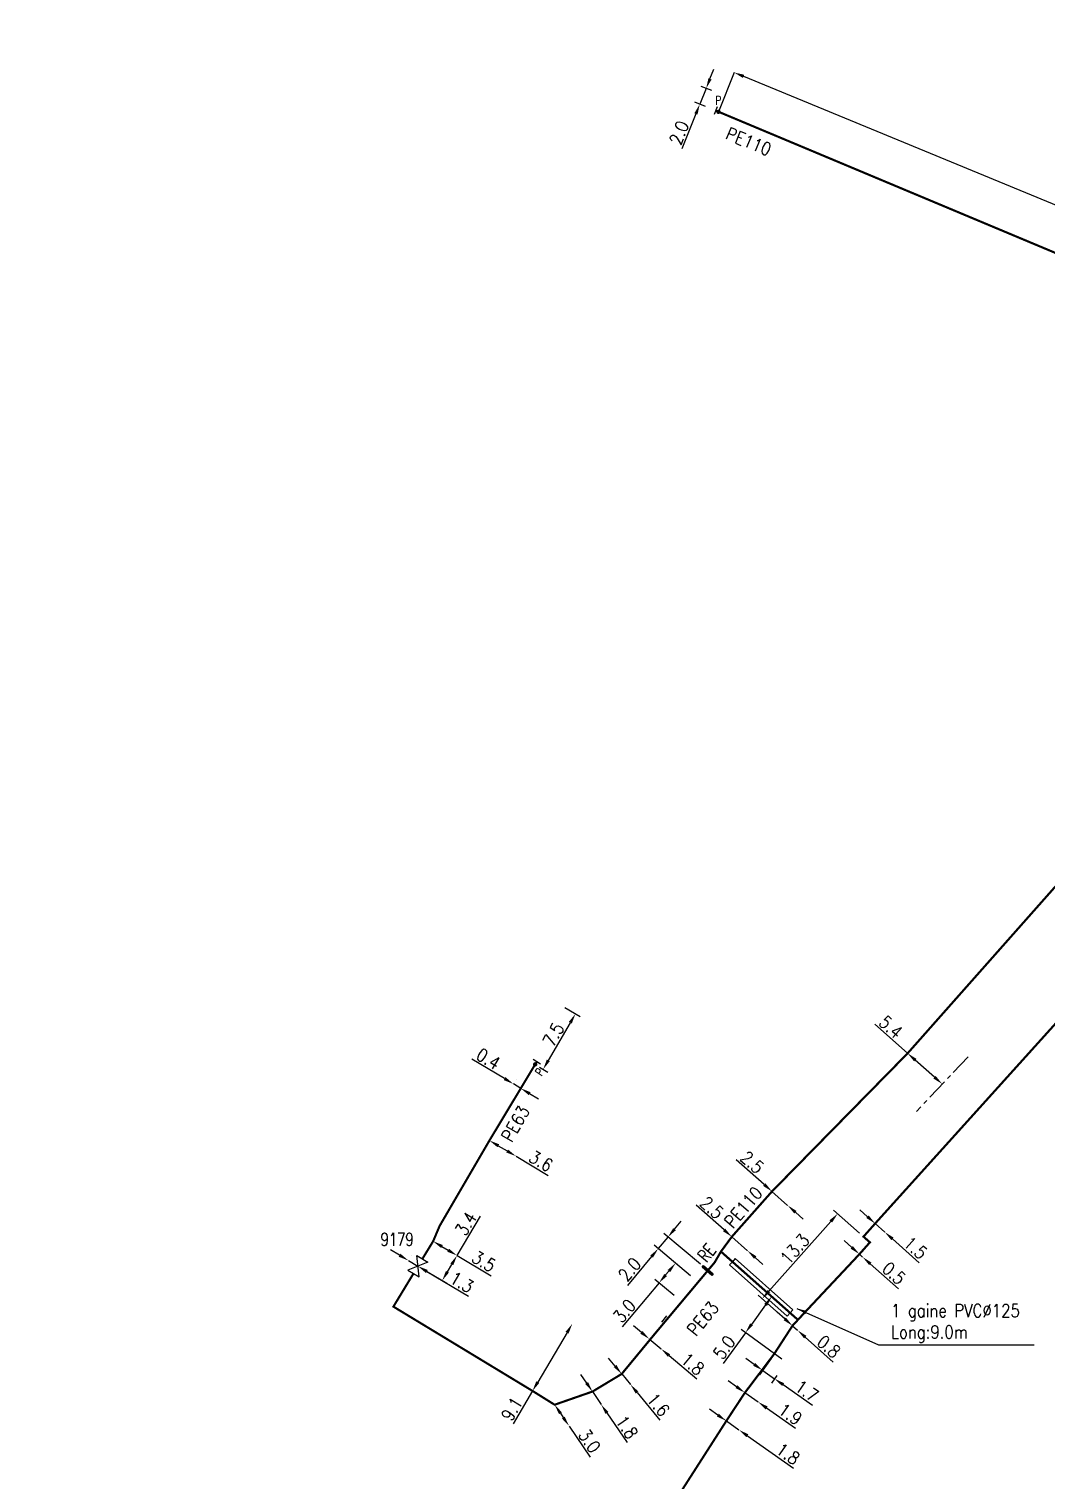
# Model space of a CAD drawing. Header units: millimetres. Extents: x 110000 to 110971, y 128118 to 129006.
# Drawn here: x 110428.5 to 110547.2, y 128655.4 to 128824.7 of the extents above; entities that cross this region are included whole.
import ezdxf
from ezdxf.enums import TextEntityAlignment as Align

# ---------------------------------------------------------------- set-up
doc = ezdxf.new("R2010")
doc.units = ezdxf.units.MM
doc.linetypes.add('CENTER', pattern=[2, 1.25, -0.25, 0.25, -0.25])
doc.linetypes.add('L_100_PE', pattern=[14, 10, -1.5, 1, -1.5])
doc.layers.get('0').update_dxf_attribs({"linetype": 'CONTINUOUS'})
for name, color, linetype in [('L_140', 3, 'CONTINUOUS'), ('L_300', 7, 'CONTINUOUS'), ('L_340', 7, 'CONTINUOUS'), ('L_400', 7, 'CONTINUOUS'), ('L_420', 7, 'CONTINUOUS')]:
    doc.layers.add(name, color=color, linetype=linetype)
doc.styles.add('G_ROMANS', font='ROMANS.SHX', dxfattribs={"width": 0.75})
doc.styles.get("Standard").update_dxf_attribs({"font": 'romans.shx', "width": 0.85})
doc.dimstyles.get("Standard").update_dxf_attribs({"dimtxt": 1.5, "dimasz": 1.2, "dimexe": 0.625, "dimexo": 0.625, "dimgap": 0.25, "dimtad": 1, "dimdec": 1, "dimzin": 0, "dimdsep": 46, "dimtxsty": 'Standard', "dimcen": -0.5, "dimadec": 0, "dimazin": 0, "dimtfac": 1, "dimtdec": 1, "dimtmove": 0, "dimatfit": 3, "dimfxl": 1, "dimtolj": 1, "dimtzin": 0, "dimarcsym": 0})

# ---------------------------------------------------------------- blocks, each defined once
blk = doc.blocks.new('*D194')
at = {"layer": 'L_300', "color": 0, "linetype": 'Continuous', "lineweight": -2, "transparency": 16777216}
for p, q in [((110514.21, 128689.98), (110510.95, 128692.88)), ((110516.94, 128687.56), (110515.11, 128689.18)), ((110517.84, 128686.76), (110518.74, 128685.96))]:
    blk.add_line(p, q, dxfattribs=at)
at = {"layer": 'L_300', "color": 0, "linetype": 'Continuous', "transparency": 16777216}
for points in [[(110514.35, 128690.13), (110514.08, 128689.83), (110515.11, 128689.18)], [(110517.97, 128686.91), (110517.71, 128686.61), (110516.94, 128687.56)]]:
    blk.add_solid(points, dxfattribs=at)
at = {"layer": 'L_300', "color": 0, "linetype": 'Continuous', "transparency": 16777216, "insert": (110512.8, 128692.58), "char_height": 1.5, "attachment_point": 5, "rotation": 318.4061}
blk.add_mtext('\\A1;2.5', dxfattribs=at)
blk = doc.blocks.new('*D249')
at = {"layer": 'L_300', "color": 0, "linetype": 'Continuous', "lineweight": -2, "transparency": 16777216}
for p, q in [((110509.53, 128684.69), (110506.26, 128687.59)), ((110512.26, 128682.27), (110510.43, 128683.9)), ((110513.16, 128681.47), (110514.06, 128680.68))]:
    blk.add_line(p, q, dxfattribs=at)
at = {"layer": 'L_300', "color": 0, "linetype": 'Continuous', "transparency": 16777216}
for points in [[(110509.66, 128684.84), (110509.4, 128684.54), (110510.43, 128683.9)], [(110513.29, 128681.62), (110513.03, 128681.32), (110512.26, 128682.27)]]:
    blk.add_solid(points, dxfattribs=at)
at = {"layer": 'L_300', "color": 0, "linetype": 'Continuous', "transparency": 16777216, "insert": (110508.11, 128687.29), "char_height": 1.5, "attachment_point": 5, "rotation": 318.4592}
blk.add_mtext('\\A1;2.5', dxfattribs=at)
blk = doc.blocks.new('*D250')
at = {"layer": 'L_300', "color": 0, "linetype": 'Continuous', "lineweight": -2, "transparency": 16777216}
for p, q in [((110530.93, 128705.29), (110527.1, 128708.68)), ((110534.07, 128702.5), (110531.82, 128704.49))]:
    blk.add_line(p, q, dxfattribs=at)
at = {"layer": 'L_300', "color": 0, "linetype": 'Continuous', "transparency": 16777216}
for points in [[(110531.96, 128704.64), (110531.69, 128704.34), (110530.93, 128705.29)], [(110534.2, 128702.65), (110533.94, 128702.35), (110534.97, 128701.71)]]:
    blk.add_solid(points, dxfattribs=at)
at = {"layer": 'L_300', "color": 0, "linetype": 'Continuous', "transparency": 16777216, "insert": (110528.97, 128708.36), "char_height": 1.5, "attachment_point": 5, "rotation": 318.4262}
blk.add_mtext('\\A1;5.4', dxfattribs=at)
blk = doc.blocks.new('*D253')
at = {"layer": 'L_300', "color": 0, "linetype": 'Continuous', "lineweight": -2, "transparency": 16777216}
blk.add_line((110511.79, 128819.22), (110603.88, 128781.23), dxfattribs=at)
at = {"layer": 'L_300', "color": 0, "linetype": 'Continuous', "transparency": 16777216}
for points in [[(110511.87, 128819.4), (110511.72, 128819.03), (110510.69, 128819.67)], [(110603.96, 128781.42), (110603.81, 128781.05), (110604.99, 128780.78)]]:
    blk.add_solid(points, dxfattribs=at)
at = {"layer": 'L_300', "color": 0, "linetype": 'Continuous', "transparency": 16777216, "insert": (110558.11, 128801.19), "char_height": 1.5, "attachment_point": 5, "rotation": 337.5864}
blk.add_mtext('\\A1;102.0', dxfattribs=at)
blk = doc.blocks.new('*D254')
at = {"layer": 'L_340', "color": 0, "linetype": 'Continuous', "lineweight": -2, "transparency": 16777216}
for p, q in [((110507.88, 128818.93), (110508.33, 128820.04)), ((110507.44, 128817.81), (110506.69, 128815.96)), ((110508.1, 128817.55), (110506.86, 128818.05)), ((110507.36, 128815.69), (110506.11, 128816.19)), ((110506.25, 128814.84), (110504.62, 128810.78))]:
    blk.add_line(p, q, dxfattribs=at)
at = {"layer": 'L_340', "color": 0, "linetype": 'Continuous', "transparency": 16777216}
for points in [[(110507.7, 128819), (110508.07, 128818.85), (110507.44, 128817.81)], [(110506.06, 128814.92), (110506.43, 128814.77), (110506.69, 128815.96)]]:
    blk.add_solid(points, dxfattribs=at)
at = {"layer": 'L_340', "color": 0, "linetype": 'Continuous', "transparency": 16777216, "insert": (110504.28, 128812.63), "char_height": 1.5, "attachment_point": 5, "rotation": 68.1664}
blk.add_mtext('\\A1;2.0', dxfattribs=at)
blk = doc.blocks.new('*D279')
at = {"layer": 'L_420', "color": 0, "linetype": 'Continuous', "lineweight": -2, "transparency": 16777216}
for p, q in [((110503.75, 128684.78), (110504.52, 128685.7)), ((110502.98, 128683.86), (110501.85, 128682.51)), ((110506.76, 128680.69), (110502.5, 128684.26)), ((110505.63, 128679.34), (110501.37, 128682.91)), ((110501.08, 128681.59), (110498.27, 128678.23))]:
    blk.add_line(p, q, dxfattribs=at)
at = {"layer": 'L_420', "color": 0, "linetype": 'Continuous', "transparency": 16777216}
for points in [[(110503.59, 128684.9), (110503.9, 128684.65), (110502.98, 128683.86)], [(110500.92, 128681.71), (110501.23, 128681.46), (110501.85, 128682.51)]]:
    blk.add_solid(points, dxfattribs=at)
at = {"layer": 'L_420', "color": 0, "linetype": 'Continuous', "transparency": 16777216, "insert": (110498.52, 128680.09), "char_height": 1.5, "attachment_point": 5, "rotation": 50.0823}
blk.add_mtext('\\A1;2.0', dxfattribs=at)
blk = doc.blocks.new('*D280')
at = {"layer": 'L_420', "color": 0, "linetype": 'Continuous', "lineweight": -2, "transparency": 16777216}
for p, q in [((110505.63, 128679.34), (110503.39, 128681.22)), ((110503.71, 128677.04), (110501.46, 128678.92)), ((110503.1, 128679.9), (110502.71, 128679.44)), ((110501.94, 128678.52), (110497.65, 128673.39))]:
    blk.add_line(p, q, dxfattribs=at)
at = {"layer": 'L_420', "color": 0, "linetype": 'Continuous', "transparency": 16777216}
for points in [[(110502.94, 128680.02), (110503.25, 128679.77), (110503.87, 128680.82)], [(110502.56, 128679.56), (110502.87, 128679.31), (110501.94, 128678.52)]]:
    blk.add_solid(points, dxfattribs=at)
at = {"layer": 'L_420', "color": 0, "linetype": 'Continuous', "transparency": 16777216, "insert": (110497.9, 128675.24), "char_height": 1.5, "attachment_point": 5, "rotation": 50.0823}
blk.add_mtext('\\A1;3.0', dxfattribs=at)
blk = doc.blocks.new('*D281')
at = {"layer": 'L_300', "color": 0, "linetype": 'Continuous', "lineweight": -2, "transparency": 16777216}
for p, q in [((110499.89, 128672.75), (110498.97, 128673.52)), ((110500.81, 128671.98), (110502.19, 128670.82)), ((110503.11, 128670.05), (110506.36, 128667.33))]:
    blk.add_line(p, q, dxfattribs=at)
at = {"layer": 'L_300', "color": 0, "linetype": 'Continuous', "transparency": 16777216}
for points in [[(110500.02, 128672.9), (110499.76, 128672.59), (110500.81, 128671.98)], [(110503.24, 128670.2), (110502.98, 128669.9), (110502.19, 128670.82)]]:
    blk.add_solid(points, dxfattribs=at)
at = {"layer": 'L_300', "color": 0, "linetype": 'Continuous', "transparency": 16777216, "insert": (110505.86, 128669.06), "char_height": 1.5, "attachment_point": 5, "rotation": 320.0827}
blk.add_mtext('\\A1;1.8', dxfattribs=at)
blk = doc.blocks.new('*D282')
at = {"layer": 'L_300', "color": 0, "linetype": 'Continuous', "lineweight": -2, "transparency": 16777216}
for p, q in [((110496.82, 128668.82), (110496.05, 128669.74)), ((110497.59, 128667.9), (110498.61, 128666.67)), ((110499.38, 128665.74), (110502.05, 128662.52))]:
    blk.add_line(p, q, dxfattribs=at)
at = {"layer": 'L_300', "color": 0, "linetype": 'Continuous', "transparency": 16777216}
for points in [[(110496.97, 128668.95), (110496.67, 128668.69), (110497.59, 128667.9)], [(110499.53, 128665.87), (110499.22, 128665.61), (110498.61, 128666.67)]]:
    blk.add_solid(points, dxfattribs=at)
at = {"layer": 'L_300', "color": 0, "linetype": 'Continuous', "transparency": 16777216, "insert": (110501.87, 128664.31), "char_height": 1.5, "attachment_point": 5, "rotation": 309.6885}
blk.add_mtext('\\A1;1.6', dxfattribs=at)
blk = doc.blocks.new('*D283')
at = {"layer": 'L_300', "color": 0, "linetype": 'Continuous', "lineweight": -2, "transparency": 16777216}
for p, q in [((110490.44, 128663.32), (110490.78, 128662.82)), ((110491.45, 128661.83), (110493.9, 128658.21))]:
    blk.add_line(p, q, dxfattribs=at)
at = {"layer": 'L_300', "color": 0, "linetype": 'Continuous', "transparency": 16777216}
for points in [[(110490.61, 128663.43), (110490.28, 128663.21), (110489.77, 128664.31)], [(110490.94, 128662.93), (110490.61, 128662.71), (110491.45, 128661.83)]]:
    blk.add_solid(points, dxfattribs=at)
at = {"layer": 'L_300', "color": 0, "linetype": 'Continuous', "transparency": 16777216, "insert": (110493.84, 128660.08), "char_height": 1.5, "attachment_point": 5, "rotation": 304.059}
blk.add_mtext('\\A1;3.0', dxfattribs=at)
blk = doc.blocks.new('*D284')
at = {"layer": 'L_300', "color": 0, "linetype": 'Continuous', "lineweight": -2, "transparency": 16777216}
for p, q in [((110493.51, 128666.84), (110492.84, 128667.83)), ((110494.18, 128665.84), (110495.19, 128664.35)), ((110495.86, 128663.36), (110498.21, 128659.89))]:
    blk.add_line(p, q, dxfattribs=at)
at = {"layer": 'L_300', "color": 0, "linetype": 'Continuous', "transparency": 16777216}
for points in [[(110493.67, 128666.95), (110493.34, 128666.73), (110494.18, 128665.84)], [(110496.03, 128663.47), (110495.69, 128663.25), (110495.19, 128664.35)]]:
    blk.add_solid(points, dxfattribs=at)
at = {"layer": 'L_300', "color": 0, "linetype": 'Continuous', "transparency": 16777216, "insert": (110498.2, 128661.69), "char_height": 1.5, "attachment_point": 5, "rotation": 304.059}
blk.add_mtext('\\A1;1.8', dxfattribs=at)
blk = doc.blocks.new('*D285')
at = {"layer": 'L_300', "color": 0, "linetype": 'Continuous', "lineweight": -2, "transparency": 16777216}
for p, q in [((110483.2, 128694.51), (110484.24, 128693.9)), ((110485.27, 128693.29), (110489.03, 128691.06))]:
    blk.add_line(p, q, dxfattribs=at)
at = {"layer": 'L_300', "color": 0, "linetype": 'Continuous', "transparency": 16777216}
for points in [[(110483.31, 128694.68), (110483.1, 128694.34), (110482.17, 128695.12)], [(110484.34, 128694.07), (110484.13, 128693.73), (110485.27, 128693.29)]]:
    blk.add_solid(points, dxfattribs=at)
at = {"layer": 'L_300', "color": 0, "linetype": 'Continuous', "transparency": 16777216, "insert": (110488.18, 128692.73), "char_height": 1.5, "attachment_point": 5, "rotation": 329.387}
blk.add_mtext('\\A1;3.6', dxfattribs=at)
blk = doc.blocks.new('*D408')
at = {"layer": 'L_140', "color": 0, "linetype": 'Continuous', "lineweight": -2, "transparency": 16777216}
for p, q in [((110508.81, 128663.11), (110507.83, 128663.8)), ((110509.79, 128662.42), (110511.26, 128661.38)), ((110512.25, 128660.69), (110517.62, 128656.91))]:
    blk.add_line(p, q, dxfattribs=at)
at = {"layer": 'L_140', "color": 0, "linetype": 'Continuous', "transparency": 16777216}
for points in [[(110508.92, 128663.27), (110508.69, 128662.94), (110509.79, 128662.42)], [(110512.36, 128660.86), (110512.13, 128660.53), (110511.26, 128661.38)]]:
    blk.add_solid(points, dxfattribs=at)
at = {"layer": 'L_140', "color": 0, "linetype": 'Continuous', "transparency": 16777216, "insert": (110516.98, 128658.59), "char_height": 1.5, "attachment_point": 5, "rotation": 324.9163}
blk.add_mtext('\\A1;1.8', dxfattribs=at)
blk = doc.blocks.new('*D409')
at = {"layer": 'L_140', "color": 0, "linetype": 'Continuous', "lineweight": -2, "transparency": 16777216}
for p, q in [((110510.98, 128666.41), (110509.99, 128667.1)), ((110511.96, 128665.72), (110513.51, 128664.63)), ((110514.49, 128663.94), (110517.87, 128661.56))]:
    blk.add_line(p, q, dxfattribs=at)
at = {"layer": 'L_140', "color": 0, "linetype": 'Continuous', "transparency": 16777216}
for points in [[(110511.09, 128666.57), (110510.86, 128666.24), (110511.96, 128665.72)], [(110514.61, 128664.1), (110514.38, 128663.77), (110513.51, 128664.63)]]:
    blk.add_solid(points, dxfattribs=at)
at = {"layer": 'L_140', "color": 0, "linetype": 'Continuous', "transparency": 16777216, "insert": (110517.25, 128663.22), "char_height": 1.5, "attachment_point": 5, "rotation": 324.9163}
blk.add_mtext('\\A1;1.9', dxfattribs=at)
blk = doc.blocks.new('*D410')
at = {"layer": 'L_140', "color": 0, "linetype": 'Continuous', "lineweight": -2, "transparency": 16777216}
for p, q in [((110514.37, 128675.95), (110512.73, 128673.68)), ((110512.02, 128672.7), (110509.43, 128669.12)), ((110516.27, 128669.64), (110511.52, 128673.07))]:
    blk.add_line(p, q, dxfattribs=at)
at = {"layer": 'L_140', "color": 0, "linetype": 'Continuous', "transparency": 16777216}
for points in [[(110514.21, 128676.07), (110514.53, 128675.83), (110515.07, 128676.92)], [(110512.56, 128673.79), (110512.89, 128673.56), (110512.02, 128672.7)]]:
    blk.add_solid(points, dxfattribs=at)
at = {"layer": 'L_140', "color": 0, "linetype": 'Continuous', "transparency": 16777216, "insert": (110509.55, 128670.99), "char_height": 1.5, "attachment_point": 5, "rotation": 54.1451}
blk.add_mtext('\\A1;5.0', dxfattribs=at)
blk = doc.blocks.new('*D411')
at = {"layer": 'L_140', "color": 0, "linetype": 'Continuous', "lineweight": -2, "transparency": 16777216}
for p, q in [((110516.6, 128674.32), (110515.71, 128675.12)), ((110517.5, 128673.52), (110518.1, 128672.99)), ((110519, 128672.2), (110522.26, 128669.29))]:
    blk.add_line(p, q, dxfattribs=at)
at = {"layer": 'L_140', "color": 0, "linetype": 'Continuous', "transparency": 16777216}
for points in [[(110516.74, 128674.47), (110516.47, 128674.17), (110517.5, 128673.52)], [(110519.13, 128672.34), (110518.86, 128672.05), (110518.1, 128672.99)]]:
    blk.add_solid(points, dxfattribs=at)
at = {"layer": 'L_140', "color": 0, "linetype": 'Continuous', "transparency": 16777216, "insert": (110521.74, 128671.09), "char_height": 1.5, "attachment_point": 5, "rotation": 318.4061}
blk.add_mtext('\\A1;0.8', dxfattribs=at)
blk = doc.blocks.new('*D427')
at = {"layer": 'L_140', "color": 0, "linetype": 'Continuous', "lineweight": -2, "transparency": 16777216}
for p, q in [((110514.76, 128677.56), (110521.97, 128685.69)), ((110525.32, 128684.32), (110522.3, 128687)), ((110517.03, 128673.94), (110513.5, 128677.08))]:
    blk.add_line(p, q, dxfattribs=at)
at = {"layer": 'L_140', "color": 0, "linetype": 'Continuous', "transparency": 16777216}
for points in [[(110521.82, 128685.82), (110522.12, 128685.55), (110522.77, 128686.58)], [(110514.61, 128677.69), (110514.91, 128677.43), (110513.96, 128676.66)]]:
    blk.add_solid(points, dxfattribs=at)
at = {"layer": 'L_140', "color": 0, "linetype": 'Continuous', "transparency": 16777216, "insert": (110517.78, 128682.47), "char_height": 1.5, "attachment_point": 5, "rotation": 48.4061}
blk.add_mtext('\\A1;13.3', dxfattribs=at)
blk = doc.blocks.new('*D428')
at = {"layer": 'L_140', "color": 0, "linetype": 'Continuous', "lineweight": -2, "transparency": 16777216}
for p, q in [((110524.41, 128682.66), (110523.51, 128683.46)), ((110524.89, 128681.4), (110524.89, 128681.4)), ((110525.27, 128681.07), (110525.27, 128681.07)), ((110525.31, 128681.87), (110525.68, 128681.53)), ((110526.58, 128680.74), (110529.85, 128677.83))]:
    blk.add_line(p, q, dxfattribs=at)
at = {"layer": 'L_140', "color": 0, "linetype": 'Continuous', "transparency": 16777216}
for points in [[(110524.54, 128682.81), (110524.28, 128682.51), (110525.31, 128681.87)], [(110526.71, 128680.89), (110526.45, 128680.59), (110525.68, 128681.53)]]:
    blk.add_solid(points, dxfattribs=at)
at = {"layer": 'L_140', "color": 0, "linetype": 'Continuous', "transparency": 16777216, "insert": (110529.33, 128679.64), "char_height": 1.5, "attachment_point": 5, "rotation": 318.4061}
blk.add_mtext('\\A1;0.5', dxfattribs=at)
blk = doc.blocks.new('*D429')
at = {"layer": 'L_140', "color": 0, "linetype": 'Continuous', "lineweight": -2, "transparency": 16777216}
for p, q in [((110526.24, 128686.24), (110525.35, 128687.03)), ((110527.14, 128685.44), (110528.26, 128684.44)), ((110529.16, 128683.65), (110532.29, 128680.87))]:
    blk.add_line(p, q, dxfattribs=at)
at = {"layer": 'L_140', "color": 0, "linetype": 'Continuous', "transparency": 16777216}
for points in [[(110526.38, 128686.39), (110526.11, 128686.09), (110527.14, 128685.44)], [(110529.29, 128683.8), (110529.03, 128683.5), (110528.26, 128684.44)]]:
    blk.add_solid(points, dxfattribs=at)
at = {"layer": 'L_140', "color": 0, "linetype": 'Continuous', "transparency": 16777216, "insert": (110531.84, 128682.61), "char_height": 1.5, "attachment_point": 5, "rotation": 318.4061}
blk.add_mtext('\\A1;1.5', dxfattribs=at)
blk = doc.blocks.new('L_340_07')
at = {"color": 0, "linetype": 'Continuous', "const_width": 0.25, "flags": 128}
blk.add_lwpolyline([(0, 0), (0.35, 0)], dxfattribs=at)
at = {"color": 0, "linetype": 'Continuous', "flags": 128}
blk.add_lwpolyline([(0.35, -0.5), (0.35, 0.5)], dxfattribs=at)
at = {"color": 0, "linetype": 'Continuous', "width": 0.75, "flags": 3}
for tag, p in [('DEF_LEG', (0.72, -3.47)), ('DEF_COUP', (0.72, -5.97)), ('DEF_TYPE', (0.72, -8.47))]:
    blk.add_attdef(tag, text='', height=1.2, dxfattribs=at).set_placement(p, align=Align.MIDDLE)
blk = doc.blocks.new('*D431')
at = {"layer": 'L_140', "color": 0, "linetype": 'Continuous', "lineweight": -2, "transparency": 16777216}
for p, q in [((110491.22, 128672.72), (110487.81, 128666.95)), ((110487.19, 128665.92), (110484.93, 128662.1))]:
    blk.add_line(p, q, dxfattribs=at)
at = {"layer": 'L_140', "color": 0, "linetype": 'Continuous', "transparency": 16777216}
for points in [[(110491.05, 128672.82), (110491.39, 128672.61), (110491.83, 128673.75)], [(110487.63, 128667.05), (110487.98, 128666.85), (110487.19, 128665.92)]]:
    blk.add_solid(points, dxfattribs=at)
at = {"layer": 'L_140', "color": 0, "linetype": 'Continuous', "transparency": 16777216, "insert": (110484.79, 128663.82), "char_height": 1.5, "attachment_point": 5, "rotation": 59.3524}
blk.add_mtext('\\A1;9.1', dxfattribs=at)
blk = doc.blocks.new('*D432')
at = {"layer": 'L_300', "color": 0, "linetype": 'Continuous', "lineweight": -2, "transparency": 16777216}
for p, q in [((110490.96, 128710.63), (110492.74, 128709.59)), ((110491.6, 128708.86), (110489.03, 128704.46)), ((110488.02, 128703.66), (110488.97, 128703.11))]:
    blk.add_line(p, q, dxfattribs=at)
at = {"layer": 'L_300', "color": 0, "linetype": 'Continuous', "transparency": 16777216}
for points in [[(110491.43, 128708.96), (110491.77, 128708.76), (110492.2, 128709.9)], [(110488.86, 128704.56), (110489.2, 128704.36), (110488.43, 128703.42)]]:
    blk.add_solid(points, dxfattribs=at)
at = {"layer": 'L_300', "color": 0, "linetype": 'Continuous', "transparency": 16777216, "insert": (110489.63, 128707.47), "char_height": 1.5, "attachment_point": 5, "rotation": 59.7655}
blk.add_mtext('\\A1;7.5', dxfattribs=at)
blk = doc.blocks.new('*D433')
at = {"layer": 'L_140', "color": 0, "linetype": 'Continuous', "lineweight": -2, "transparency": 16777216}
for p, q in [((110483.93, 128702.34), (110480.13, 128704.62)), ((110485.82, 128701.2), (110484.96, 128701.72)), ((110485.29, 128702.26), (110485.29, 128702.26)), ((110486.15, 128701.74), (110486.15, 128701.74)), ((110486.85, 128700.59), (110487.88, 128699.97))]:
    blk.add_line(p, q, dxfattribs=at)
at = {"layer": 'L_140', "color": 0, "linetype": 'Continuous', "transparency": 16777216}
for points in [[(110484.04, 128702.51), (110483.83, 128702.17), (110484.96, 128701.72)], [(110486.96, 128700.76), (110486.75, 128700.42), (110485.82, 128701.2)]]:
    blk.add_solid(points, dxfattribs=at)
at = {"layer": 'L_140', "color": 0, "linetype": 'Continuous', "transparency": 16777216, "insert": (110482.03, 128704.64), "char_height": 1.5, "attachment_point": 5, "rotation": 329.0647}
blk.add_mtext('\\A1;0.4', dxfattribs=at)
blk = doc.blocks.new('L_340_21')
at = {"linetype": 'Continuous'}
blk.add_hatch(color=0, dxfattribs=at).paths.add_polyline_path([(0.125, 0.75), (-0.125, 0.75), (-0.125, -0.75), (0.125, -0.75)])
at = {"color": 0, "linetype": 'Continuous'}
blk.add_lwpolyline([(-0.125, 0.75), (0.125, 0.75), (0.125, -0.75), (-0.125, -0.75)], close=True, dxfattribs=at)
at = {"color": 0, "linetype": 'Continuous', "width": 0.75}
for tag, height, flags, p in [('RE', 1, 8, (0, 2)), ('DEF_LEG', 1.2, 3, (0, -5)), ('DEF_COUP', 1.2, 3, (0, -7.5)), ('DEF_TYPE', 1.2, 3, (0, -10))]:
    blk.add_attdef(tag, text='', height=height, dxfattribs=dict(at, flags=flags)).set_placement(p, align=Align.MIDDLE)
blk = doc.blocks.new('*D465')
at = {"layer": 'L_300', "color": 0, "linetype": 'Continuous', "lineweight": -2, "transparency": 16777216}
for p, q in [((110471.69, 128681.74), (110470.65, 128682.36)), ((110472.72, 128681.13), (110473.83, 128680.47)), ((110473.04, 128681.66), (110473.04, 128681.67)), ((110474.87, 128679.85), (110479.71, 128676.97))]:
    blk.add_line(p, q, dxfattribs=at)
at = {"layer": 'L_300', "color": 0, "linetype": 'Continuous', "transparency": 16777216}
for points in [[(110471.79, 128681.92), (110471.58, 128681.57), (110472.72, 128681.13)], [(110474.97, 128680.03), (110474.76, 128679.68), (110473.83, 128680.47)]]:
    blk.add_solid(points, dxfattribs=at)
at = {"layer": 'L_300', "color": 0, "linetype": 'Continuous', "transparency": 16777216, "insert": (110478.94, 128678.6), "char_height": 1.5, "attachment_point": 5, "rotation": 329.2938}
blk.add_mtext('\\A1;1.3', dxfattribs=at)
blk = doc.blocks.new('*D466')
at = {"layer": 'L_300', "color": 0, "linetype": 'Continuous', "lineweight": -2, "transparency": 16777216}
for p, q in [((110478.39, 128681.71), (110481.12, 128686.3)), ((110477.27, 128679.82), (110477.78, 128680.68)), ((110474.37, 128680.15), (110477.2, 128678.47))]:
    blk.add_line(p, q, dxfattribs=at)
at = {"layer": 'L_300', "color": 0, "linetype": 'Continuous', "transparency": 16777216}
for points in [[(110477.61, 128680.78), (110477.95, 128680.58), (110478.39, 128681.71)], [(110477.1, 128679.92), (110477.44, 128679.72), (110476.66, 128678.79)]]:
    blk.add_solid(points, dxfattribs=at)
at = {"layer": 'L_300', "color": 0, "linetype": 'Continuous', "transparency": 16777216, "insert": (110479.43, 128685.42), "char_height": 1.5, "attachment_point": 5, "rotation": 59.2938}
blk.add_mtext('\\A1;3.4', dxfattribs=at)
blk = doc.blocks.new('L_300_09')
at = {"color": 0, "linetype": 'Continuous', "flags": 128}
blk.add_lwpolyline([(-1, 0.75), (1, -0.75), (1, 0.75), (-1, -0.75), (-1, 0.75)], dxfattribs=at)
at = {"color": 0, "linetype": 'Continuous', "width": 0.75}
blk.add_attdef('NUM', text='', height=1.5, dxfattribs=at).set_placement((0, 2.1), align=Align.MIDDLE_CENTER)
at = {"color": 0, "linetype": 'Continuous', "width": 0.75, "flags": 3}
for tag, p in [('DEF_LEG', (0, -5)), ('DEF_COUP', (0, -7.5)), ('DEF_TYPE', (0, -10))]:
    blk.add_attdef(tag, text='', height=1.2, dxfattribs=at).set_placement(p, align=Align.MIDDLE)
blk = doc.blocks.new('*D467')
at = {"layer": 'L_140', "color": 0, "linetype": 'Continuous', "lineweight": -2, "transparency": 16777216}
for p, q in [((110476.63, 128682.76), (110477.36, 128682.32)), ((110478.7, 128682.24), (110478.71, 128682.25)), ((110478.39, 128681.71), (110482.37, 128679.36))]:
    blk.add_line(p, q, dxfattribs=at)
at = {"layer": 'L_140', "color": 0, "linetype": 'Continuous', "transparency": 16777216}
for points in [[(110476.73, 128682.93), (110476.53, 128682.59), (110475.6, 128683.37)], [(110477.46, 128682.5), (110477.26, 128682.15), (110478.39, 128681.71)]]:
    blk.add_solid(points, dxfattribs=at)
at = {"layer": 'L_140', "color": 0, "linetype": 'Continuous', "transparency": 16777216, "insert": (110481.51, 128681.03), "char_height": 1.5, "attachment_point": 5, "rotation": 329.3524}
blk.add_mtext('\\A1;3.5', dxfattribs=at)
blk = doc.blocks.new('*D473')
at = {"layer": 'L_140', "color": 0, "linetype": 'Continuous', "lineweight": -2, "transparency": 16777216}
for p, q in [((110513.05, 128669.01), (110512.07, 128669.7)), ((110515.01, 128669.72), (110513.67, 128667.81)), ((110514.03, 128668.32), (110515.42, 128667.34)), ((110515.69, 128667.73), (110515.06, 128666.83)), ((110516.4, 128666.66), (110519.83, 128664.25))]:
    blk.add_line(p, q, dxfattribs=at)
at = {"layer": 'L_140', "color": 0, "linetype": 'Continuous', "transparency": 16777216}
for points in [[(110513.16, 128669.18), (110512.93, 128668.85), (110514.03, 128668.32)], [(110516.52, 128666.82), (110516.29, 128666.49), (110515.42, 128667.34)]]:
    blk.add_solid(points, dxfattribs=at)
at = {"layer": 'L_140', "color": 0, "linetype": 'Continuous', "transparency": 16777216, "insert": (110519.18, 128665.92), "char_height": 1.5, "attachment_point": 5, "rotation": 324.9157}
blk.add_mtext('\\A1;1.7', dxfattribs=at)
blk = doc.blocks.new('L_300_12')
at = {"color": 0, "linetype": 'Continuous', "const_width": 0.248, "flags": 128}
blk.add_lwpolyline([(-0.13, 0, 1), (0.13, 0, 1)], format="xyb", close=True, dxfattribs=at)
at = {"linetype": 'Continuous', "style": 'G_ROMANS', "width": 0.75}
blk.add_attdef('P', text='', height=1, dxfattribs=at).set_placement((0, 1.33), align=Align.MIDDLE_CENTER)
at = {"color": 0, "linetype": 'Continuous', "width": 0.75, "flags": 3}
for tag, p in [('DEF_LEG', (0, -5)), ('DEF_COUP', (0, -7.5)), ('DEF_TYPE', (0, -10))]:
    blk.add_attdef(tag, text='', height=1.2, dxfattribs=at).set_placement(p, align=Align.MIDDLE)

msp = doc.modelspace()

# ---------------------------------------------------------------- linework, layer by layer
at = {"layer": 'L_140'}
msp.add_line((110502.25, 128673.94), (110502.86, 128674.68), dxfattribs=at)
at = {"layer": 'L_140', "linetype": 'L_100_PE', "flags": 128}
msp.add_lwpolyline([(110360.08, 128153.81, 0.25, 0.25, 0), (110350.27, 128181.95, 0.25, 0.25, 0), (110344.89, 128196.89, 0.25, 0.25, 0), (110342.08, 128207.48, 0.25, 0.25, 0), (110340.84, 128214.03, 0.25, 0.25, 0), (110341.91, 128215.07, 0.25, 0.25, 0), (110342.8, 128221.34, 0.25, 0.25, 0), (110342.03, 128222.38, 0.25, 0.25, 0), (110341.4, 128226.47, 0.25, 0.25, 0), (110342.98, 128239.52, 0.25, 0.25, 0), (110344.17, 128246.56, 0.25, 0.25, 0), (110344.6, 128248.03, 0.25, 0.25, 0), (110345.48, 128249.02, 0.25, 0.25, 0), (110346.08, 128251.11, 0.25, 0.25, 0), (110346.86, 128255.09, 0.25, 0.25, 0), (110349.26, 128262.74, 0.25, 0.25, 0), (110350.71, 128266.05, 0.25, 0.25, 0), (110350.71, 128266.05, 0.25, 0.25, 0), (110350.71, 128266.05, 0.25, 0.25, 0), (110357.98, 128289.35, 0.25, 0.25, 0), (110359.65, 128294.41, 0.25, 0.25, 0), (110364.08, 128307.3, 0.25, 0.25, 0), (110366.74, 128313.58, 0.25, 0.25, 0), (110370.53, 128324.41, 0.25, 0.25, 0), (110379.77, 128348.33, 0.25, 0.25, 0), (110385.48, 128362.64, 0.25, 0.25, 0), (110388.63, 128370.87, 0.25, 0.25, 0), (110392.53, 128381.17, 0.25, 0.25, 0), (110395.81, 128389.91, 0.25, 0.25, 0), (110399.29, 128398.62, 0.25, 0.25, 0), (110402.25, 128405.96, 0.25, 0.25, 0), (110403.78, 128410.01, 0.25, 0.25, 0), (110410.47, 128425.2, 0.25, 0.25, 0), (110416.76, 128440.78, 0.25, 0.25, 0), (110422.07, 128455.46, 0.25, 0.25, 0), (110428.09, 128471.18, 0.25, 0.25, 0), (110430.48, 128477.71, 0.25, 0.25, 0), (110434.53, 128488.62, 0.25, 0.25, 0), (110437.68, 128495.74, 0.25, 0.25, 0), (110441.98, 128507.11, 0.25, 0.25, 0), (110446.57, 128519.22, 0.25, 0.25, 0), (110450.38, 128528.71, 0.25, 0.25, 0), (110455.01, 128541.4, 0.25, 0.25, 0), (110464.1, 128564.89, 0.25, 0.25, 0), (110467.08, 128573.11, 0.25, 0.25, 0), (110470.51, 128580.53, 0.25, 0.25, 0), (110476.6, 128597.77, 0.25, 0.25, 0), (110476.83, 128598.5, 0.25, 0.25, 0), (110477.87, 128598.24, 0.25, 0.25, 0), (110479, 128601.22, 0.25, 0.25, 0), (110481.59, 128609.29, 0.25, 0.25, 0), (110485.54, 128617.38, 0.25, 0.25, 0), (110489.17, 128624.47, 0.25, 0.25, 0), (110492.31, 128631.16, 0.25, 0.25, 0), (110495.69, 128638.14, 0.25, 0.25, 0), (110498.86, 128644.4, 0.25, 0.25, 0), (110501.63, 128649.69, 0.25, 0.25, 0), (110509.79, 128662.42, 0.25, 0.25, 0), (110511.96, 128665.72, 0.25, 0.25, 0), (110515.37, 128670.23, 0.25, 0.25, 0), (110517.5, 128673.52, 0.25, 0.25, 0), (110519.11, 128675.26, 0.25, 0.25, 0), (110525.31, 128681.87, 0.25, 0.25, 0), (110526.53, 128683.25, 0.25, 0.25, 0), (110525.78, 128683.91, 0.25, 0.25, 0), (110527.14, 128685.44, 0.25, 0.25, 0), (110559.55, 128721.37, 0.25, 0.25, 0), (110559.66, 128721.49, 0.25, 0.25, 0), (110564.52, 128726.94, 0.25, 0.25, 0), (110565.25, 128727.75, 0.25, 0.25, 0), (110571.74, 128735.27, 0.25, 0.25, 0), (110574.39, 128738.35, 0.25, 0.25, 0), (110576, 128740.13, 0.25, 0.25, 0), (110583.41, 128748.3, 0.25, 0.25, 0), (110595.55, 128762.28, 0.25, 0.25, 0), (110602.63, 128770.3, 0.25, 0.25, 0), (110603.2, 128770.97, 0.25, 0.25, 0), (110609.73, 128778.55, 0.25, 0.25, 0), (110613.04, 128782.33, 0.25, 0.25, 0), (110625.78, 128796.44, 0.25, 0.25, 0), (110640.33, 128812.93, 0.25, 0.25, 0), (110646.41, 128819.76, 0.25, 0.25, 0), (110654.31, 128829.13, 0.25, 0.25, 0), (110666.36, 128841.87, 0.25, 0.25, 0), (110674.11, 128849.9, 0.25, 0.25, 0), (110686.74, 128861.91, 0.25, 0.25, 0), (110692.3, 128867.07, 0.25, 0.25, 0), (110700.28, 128874.59, 0.25, 0.25, 0), (110707.41, 128880.7, 0.25, 0.25, 0), (110714.88, 128888, 0.25, 0.25, 0), (110720.78, 128893.4, 0.25, 0.25, 0), (110726.57, 128898.24, 0.25, 0.25, 0), (110743.16, 128913.33, 0.25, 0.25, 0), (110766.78, 128934.72, 0.25, 0.25, 0), (110776.14, 128943.52, 0.25, 0.25, 0), (110783.96, 128950.69, 0.25, 0.25, 0), (110789.54, 128955.68, 0.25, 0.25, 0), (110792.81, 128958.69, 0.25, 0.25, 0), (110796.28, 128961.95, 0.25, 0.25, 0), (110832.26, 128993.05, 0.25, 0.25, 0), (110841.17, 129000, 0, 0, 0)], format="xyseb", dxfattribs=at)
at = {"layer": 'L_140', "linetype": 'L_100_PE', "const_width": 0.25, "flags": 128}
msp.add_lwpolyline([(110508.87, 128815.09), (110591.73, 128780.37), (110594.85, 128779.26, -0.651067), (110594.97, 128777.6), (110592.78, 128775.13), (110530.93, 128705.29), (110515.11, 128689.18), (110510.43, 128683.9), (110509.16, 128682.17), (110508.43, 128680.91), (110501.47, 128672.6), (110497.59, 128667.9), (110494.19, 128665.85), (110489.77, 128664.31), (110487.19, 128665.92), (110470.97, 128675.75), (110473.31, 128679.61)], format="xyb", dxfattribs=at)
msp.add_lwpolyline([(110474.35, 128681.32), (110475.6, 128683.37), (110476.37, 128685.18), (110482.19, 128695.16), (110485.82, 128701.2), (110487.5, 128704)], dxfattribs=at)
at = {"layer": 'L_140', "color": 7, "linetype": 'CENTER', "ltscale": 2, "flags": 128}
msp.add_lwpolyline([(110537.97, 128704.89), (110531.97, 128698.52), (110531.97, 128698.52)], dxfattribs=at)
at = {"layer": 'L_140', "linetype": 'L_100_PE', "const_width": 0.25}
msp.add_lwpolyline([(110518.16, 128674.19), (110509.16, 128682.17)], dxfattribs=at)
at = {"layer": 'L_300', "linetype": 'Continuous'}
msp.add_line((110510.69, 128819.67), (110508.87, 128815.09), dxfattribs=at)
at = {"layer": 'L_400', "color": 7, "linetype": 'CONTINUOUS'}
for p, q in [((110510.16, 128680.62), (110510.49, 128680.99)), ((110510.16, 128680.62), (110516.89, 128674.64)), ((110510.82, 128681.36), (110510.49, 128680.99)), ((110510.82, 128681.36), (110517.56, 128675.38)), ((110517.56, 128675.38), (110517.23, 128675.01)), ((110516.89, 128674.64), (110517.23, 128675.01))]:
    msp.add_line(p, q, dxfattribs=at)

# ---------------------------------------------------------------- block references
at = {"layer": 'L_300'}
msp.add_blockref('L_300_12', (110508.87, 128815.08), dxfattribs=at).add_auto_attribs({'P': 'P'})
ref = msp.add_blockref('L_300_12', (110487.5, 128704), dxfattribs=dict(at, rotation=57.69455559557314))
ref.add_attrib('P', 'P', dxfattribs={"layer": '0', "linetype": 'Continuous', "height": 1, "rotation": 57.6946, "style": 'G_ROMANS', "width": 0.75}).set_placement((110488.02, 128703.12), align=Align.MIDDLE_CENTER)
ref = msp.add_blockref('L_300_09', (110473.83, 128680.47), dxfattribs=dict(at, rotation=238.9640999180392))
ref.add_attrib('NUM', '9179', dxfattribs={"layer": '0', "color": 0, "linetype": 'Continuous', "height": 1.5, "width": 0.75}).set_placement((110471.4, 128683.59), align=Align.MIDDLE_CENTER)
at = {"layer": 'L_340'}
for p, rotation in [((110508.87, 128815.08), 157.2625397762986), ((110487.5, 128704), 57.69455559520225)]:
    msp.add_blockref('L_340_07', p, dxfattribs=dict(at, rotation=rotation))
ref = msp.add_blockref('L_340_21', (110507.62, 128679.95), dxfattribs=dict(at, rotation=49.54625217222053))
ref.add_attrib('RE', 'RE', dxfattribs={"layer": '0', "color": 0, "linetype": 'Continuous', "height": 1.5, "rotation": 49.5463, "width": 0.75, "flags": 8}).set_placement((110507.51, 128682.03), align=Align.MIDDLE)

# ---------------------------------------------------------------- texts
at = {"layer": 'L_140', "linetype": 'Continuous', "width": 0.85}
msp.add_text('PE63', height=1.5, rotation=60, dxfattribs=at).set_placement((110484.76, 128694.82))
for s, rotation, p in [('PE110', 49.1581, (110511.78, 128687.34)), ('PE63', 50.0827, (110507.06, 128674.36))]:
    msp.add_text(s, height=1.5, rotation=rotation, dxfattribs=at).set_placement(p, align=Align.MIDDLE)
at = {"layer": 'L_140', "linetype": 'Continuous', "insert": (110509.86, 128812.65), "char_height": 1.5, "attachment_point": 4, "rotation": 337.8206}
msp.add_mtext('PE110', dxfattribs=at)
at = {"layer": 'L_400', "linetype": 'Continuous', "insert": (110528.99, 128671.54), "char_height": 1.5, "attachment_point": 7}
msp.add_mtext('1 gaine PVC%%C125\\PLong:9.0m', dxfattribs=at)

# ---------------------------------------------------------------- dimensions: what is measured, and where the dimension line sits
at = {"layer": 'L_140', "linetype": 'Continuous'}
for base, p1, p2, angle, text, picture, middle in [((110485.82, 128701.2), (110484.96, 128701.72), (110485.82, 128701.2), 329.0647, '0.4', '*D433', (110481.52, 128703.78)), ((110478.39, 128681.71), (110475.6, 128683.37), (110478.38, 128681.7), 149.3524, '3.5', '*D467', (110481, 128680.16)), ((110515.07, 128676.92), (110516.77, 128669.27), (110515.07, 128676.92), 54.1451, '5.0', '*D410', (110510.36, 128670.4))]:
    dim = msp.add_linear_dim(base=base, p1=p1, p2=p2, angle=angle, text=text, dimstyle='Standard', dxfattribs=at)
    dim.commit()
    dim.dimension.update_dxf_attribs({"geometry": picture, "text_midpoint": middle, "dimtype": 160})
for base, p1, p2, angle, picture, middle in [((110522.77, 128686.58), (110517.5, 128673.52), (110525.78, 128683.91), 48.4061, '*D427', (110518.53, 128681.81)), ((110528.26, 128684.44), (110527.14, 128685.44), (110528.26, 128684.44), 138.4061, '*D429', (110531.18, 128681.86)), ((110525.68, 128681.53), (110525.31, 128681.87), (110525.68, 128681.53), 138.4061, '*D428', (110528.66, 128678.89)), ((110487.19, 128665.92), (110491.83, 128673.75), (110487.19, 128665.92), 59.3524, '*D431', (110485.65, 128663.31)), ((110518.1, 128672.99), (110517.5, 128673.52), (110518.1, 128672.99), 138.4061, '*D411', (110521.08, 128670.35)), ((110515.42, 128667.34), (110515.37, 128670.23), (110516.05, 128668.24), 144.9157, '*D473', (110518.61, 128665.11)), ((110513.51, 128664.63), (110511.96, 128665.72), (110513.51, 128664.63), 144.9163, '*D409', (110516.67, 128662.41)), ((110511.26, 128661.38), (110509.79, 128662.42), (110511.26, 128661.38), 144.9163, '*D408', (110516.4, 128657.77))]:
    dim = msp.add_linear_dim(base=base, p1=p1, p2=p2, angle=angle, dimstyle='Standard', dxfattribs=at)
    dim.commit()
    dim.dimension.update_dxf_attribs({"geometry": picture, "text_midpoint": middle, "dimtype": 160})
at = {"layer": 'L_300', "linetype": 'Continuous'}
dim = msp.add_linear_dim(base=(110604.99, 128780.78), p1=(110510.69, 128819.67), p2=(110604.99, 128780.78), angle=337.5864, text='102.0', dimstyle='Standard', override={"dimdec": 1}, dxfattribs=at)
dim.commit()
dim.dimension.update_dxf_attribs({"geometry": '*D253', "text_midpoint": (110557.73, 128800.27), "dimtype": 161})
for base, p1, p2, angle, picture, middle in [((110488.43, 128703.42), (110490.42, 128710.94), (110487.48, 128703.97), 59.7655, '*D432', (110490.49, 128706.96)), ((110478.39, 128681.71), (110473.83, 128680.47), (110478.39, 128681.71), 239.2938, '*D466', (110480.29, 128684.91)), ((110472.72, 128681.13), (110473.83, 128680.47), (110472.72, 128681.13), 329.2938, '*D465', (110478.43, 128677.74))]:
    dim = msp.add_linear_dim(base=base, p1=p1, p2=p2, angle=angle, dimstyle='Standard', dxfattribs=at)
    dim.commit()
    dim.dimension.update_dxf_attribs({"geometry": picture, "text_midpoint": middle, "dimtype": 160})
for base, p1, p2, angle, picture, middle in [((110530.93, 128705.29), (110534.97, 128701.71), (110530.93, 128705.29), 138.4262, '*D250', (110528.31, 128707.61)), ((110482.17, 128695.12), (110485.27, 128693.29), (110482.17, 128695.12), 149.387, '*D285', (110487.67, 128691.87)), ((110515.1122, 128689.1844), (110516.9445, 128687.558), (110515.1122, 128689.1844), 138.4061, '*D194', (110512.1314, 128691.8303)), ((110512.2596, 128682.2704), (110510.4259, 128683.8951), (110512.2596, 128682.2704), 318.4592, '*D249', (110507.4426, 128686.5382)), ((110500.81, 128671.98), (110502.19, 128670.82), (110500.81, 128671.98), 140.0827, '*D281', (110505.22, 128668.29)), ((110497.59, 128667.9), (110498.61, 128666.67), (110497.59, 128667.9), 129.6885, '*D282', (110501.1, 128663.67)), ((110494.18, 128665.84), (110495.19, 128664.35), (110494.18, 128665.84), 124.059, '*D284', (110497.37, 128661.13)), ((110489.77, 128664.31), (110491.45, 128661.83), (110489.77, 128664.31), 124.059, '*D283', (110493.01, 128659.52))]:
    dim = msp.add_linear_dim(base=base, p1=p1, p2=p2, angle=angle, dimstyle='Standard', override={"dimdec": 1}, dxfattribs=at)
    dim.commit()
    dim.dimension.update_dxf_attribs({"geometry": picture, "text_midpoint": middle, "dimtype": 161})
at = {"layer": 'L_340', "linetype": 'Continuous'}
dim = msp.add_linear_dim(base=(110506.69, 128815.96), p1=(110508.68, 128817.31), p2=(110507.94, 128815.46), angle=248.1664, dimstyle='Standard', override={"dimdec": 1}, dxfattribs=at)
dim.commit()
dim.dimension.update_dxf_attribs({"geometry": '*D254', "text_midpoint": (110505.21, 128812.26), "dimtype": 161})
at = {"layer": 'L_420', "linetype": 'Continuous'}
dim = msp.add_linear_dim(base=(110501.85, 128682.51), p1=(110507.24, 128680.29), p2=(110506.11, 128678.94), angle=230.0823, text='2.0', dimstyle='Standard', override={"dimdec": 1}, dxfattribs=at)
dim.commit()
dim.dimension.update_dxf_attribs({"geometry": '*D279', "text_midpoint": (110499.29, 128679.45), "dimtype": 161})
dim = msp.add_linear_dim(base=(110501.94, 128678.52), p1=(110506.11, 128678.94), p2=(110504.19, 128676.64), angle=230.0823, dimstyle='Standard', override={"dimdec": 1}, dxfattribs=at)
dim.commit()
dim.dimension.update_dxf_attribs({"geometry": '*D280', "text_midpoint": (110498.67, 128674.6), "dimtype": 161})

# ---------------------------------------------------------------- leaders
at = {"layer": 'L_400', "linetype": 'Continuous', "annotation_type": 0, "has_hookline": 1, "hookline_direction": 0, "text_width": 16.7}
msp.add_leader([(110518, 128675.55), (110527.54, 128671.29), (110528.74, 128671.29)], dimstyle='Standard', dxfattribs=at)

doc.saveas('drawing.dxf')
